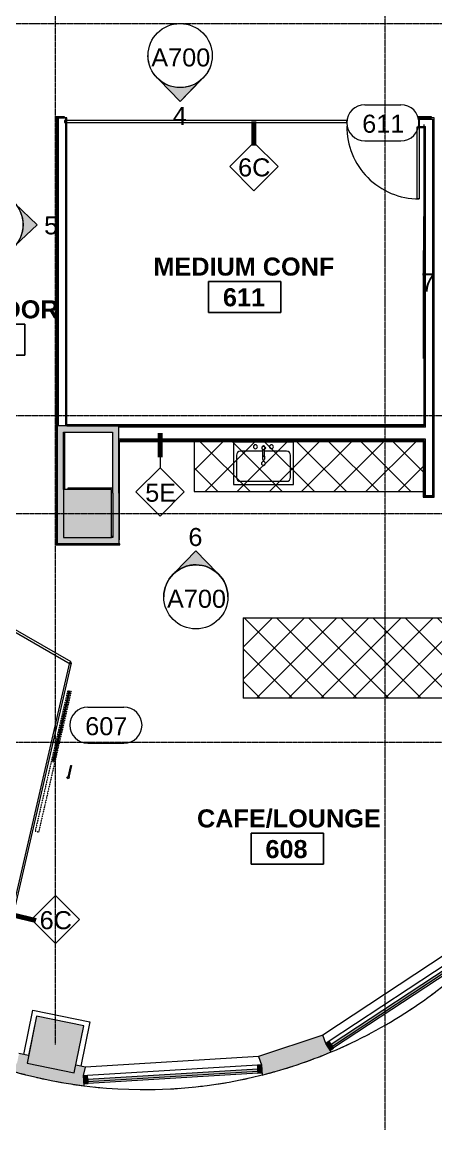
# Model space of a CAD drawing. Header units: inches. Extents: x 2468 to 5719, y -656 to 1380.
# Drawn here: x 3031 to 3237, y -16 to 537 of the extents above; entities that cross this region are included whole.
import ezdxf

# ---------------------------------------------------------------- set-up
doc = ezdxf.new("R2010")
doc.units = ezdxf.units.IN
doc.header["$MEASUREMENT"] = 0
doc.linetypes.add('Dash 1_16_', pattern=[0.125, 0.0625, -0.0625])
doc.linetypes.add('Grid Line 1_2_', pattern=[0.875, 0.5, -0.125, 0.125, -0.125])
for name, color, linetype, lineweight in [('7200-WISCONSIN-AVE-6TH-FLOOR-031418_dwg', 8, 'Continuous', 9), ('A-AREA-IDEN', 2, 'Continuous', 9), ('A-DETL-GENF', 92, 'Continuous', 9), ('A-DOOR', 31, 'Continuous', 13), ('A-DOOR-GLAZ', 31, 'Continuous', 30), ('A-DOOR-IDEN', 31, 'Continuous', 9), ('A-GENM', 13, 'Continuous', 13), ('A-GLAZ-CURT', 52, 'Continuous', 9), ('A-GLAZ-CWMG', 51, 'Continuous', 13), ('A-WALL', 113, 'Continuous', 13), ('A-WALL-IDEN', 211, 'Continuous', 9), ('A-WALL-PATT', 111, 'Continuous', 13), ('Bb-col', 7, 'Continuous', 9), ('Bb-cor', 7, 'Continuous', 9), ('G-ANNO-SYMB', 111, 'Continuous', 9), ('G-IMPT', 8, 'Continuous', 9), ('I-WALL', 2, 'Continuous', 13), ('P-SANR-FIXT', 6, 'Continuous', 13), ('Q-CASE', 31, 'Continuous', 13), ('S-COLS', 52, 'Continuous', 13), ('S-GRID', 1, 'Continuous', 9)]:
    doc.layers.add(name, color=color, linetype=linetype, lineweight=lineweight)
doc.styles.add('Arial_1', font='arial.ttf', dxfattribs={"height": 9})
doc.styles.add('Swis721 Lt BT', font='swissl.ttf', dxfattribs={"height": 9})
doc.styles.add('Swis721 Lt BT_B_1', font='', dxfattribs={"height": 9})
doc.styles.get('Swis721 Lt BT_B_1').set_extended_font_data('Swis721 Lt BT', bold=True)
pattern_1 = [(0, (0, 0), (30.72, 7.68), [1.267, -21.773, 1.267, -21.773, -122.88]), (0, (0, 0), (30.72, 7.68), [-46.08, 1.267, -44.813, 1.267, -21.773, -53.76]), (0, (0, 0), (30.72, 7.68), [-115.2, 1.267, -14.093, 1.267, -37.133]), (120, (11.52, 3.84), (-22.011075, 22.7643), [1.267, -21.773, 1.267, -21.773, -122.88]), (120, (11.52, 3.84), (-22.011075, 22.7643), [-46.08, 1.267, -44.813, 1.267, -21.773, -53.76]), (120, (11.52, 3.84), (-22.011075, 22.7643), [-115.2, 1.267, -14.093, 1.267, -37.133]), (240, (15.36, 19.2), (-8.708925, -30.4443), [1.267, -21.773, 1.267, -21.773, -122.88]), (240, (15.36, 19.2), (-8.708925, -30.4443), [-46.08, 1.267, -44.813, 1.267, -21.773, -53.76]), (240, (15.36, 19.2), (-8.708925, -30.4443), [-115.2, 1.267, -14.093, 1.267, -37.133])]

# ---------------------------------------------------------------- blocks, each defined once
blk = doc.blocks.new('Concrete-Rectangular-Column - 24 x 24-4901126-6TH FLOOR CONSTRUCTION')
at = {"layer": 'S-COLS', "lineweight": 9}
blk.add_hatch(color=7, dxfattribs=at).paths.add_polyline_path([(-12, -12), (12, -12), (12, 12), (-12, 12), (-12, 9.82)], flags=0)
at = {"layer": 'S-COLS', "color": 8, "lineweight": 20}
for p, q in [((12, 12), (-12, 12)), ((-12, 12), (-12, -12)), ((12, -12), (12, 12)), ((-12, -12), (12, -12))]:
    blk.add_line(p, q, dxfattribs=at)
blk = doc.blocks.new('C-Counter Top - ADJ HEIGHT-6217427-6TH FLOOR CONSTRUCTION')
at = {"layer": 'Q-CASE', "lineweight": 9}
h = blk.add_hatch(dxfattribs=at)
h.set_pattern_fill('FP_4', color=256, style=0, pattern_type=2)
h.set_pattern_definition([(45, (-3164.092, -327.379), (-8.012227, 8.012227), []), (135, (-3164.092, -327.379), (-8.012227, -8.012227), [])])
h.paths.add_polyline_path([(-14.03, -25), (66.88, -25), (66.88, 0), (-47.26, 0), (-47.26, -25)], flags=0)
h.paths.add_polyline_path([(-12.55, -7.31), (-13.25, -7.27), (-13.21, -3.95), (-12.95, -4.08), (-12.7, -4.12), (-12.44, -4.08), (-12.18, -3.94), (-12.16, -3.95), (-12.19, -7.31), (-12.55, -7.31)], flags=0)
h.paths.add_polyline_path([(-12.58, -4.08), (-13.04, -4.01), (-13.24, -3.88), (-13.36, -3.75), (-13.52, -3.44), (-13.51, -3.1), (-13.43, -2.83), (-13.27, -2.64), (-12.83, -2.42), (-12.59, -2.44), (-12.23, -2.56), (-11.98, -2.83), (-11.87, -3.19), (-11.98, -3.67), (-12.16, -3.86), (-12.46, -4.05), (-12.55, -4.07)], flags=0)
h.paths.add_polyline_path([(-11.66, -3.38), (-11.74, -3.32), (-11.74, -3.18), (-11.61, -3.12), (-11.48, -3.27), (-11.57, -3.38)], flags=0)
for p, q in [((-47.26, 0), (-47.26, -25)), ((-47.26, -25), (66.88, -25))]:
    blk.add_line(p, q, dxfattribs=at)
blk = doc.blocks.new('Sink Kitchen-Single - 30_ x 21_-5052037-6TH FLOOR CONSTRUCTION')
at = {"layer": 'P-SANR-FIXT', "lineweight": 9}
for p, q in [((15.62, 10.59), (-14.38, 10.59)), ((-14.38, 10.59), (-14.38, -10.41)), ((0.08, 6.09), (-10.88, 6.09)), ((1.12, 7.07), (1.12, 7.01)), ((12.12, 6.09), (1.15, 6.09)), ((15.62, -10.41), (15.62, 10.59)), ((-12.88, 4.09), (-12.88, -6.91)), ((0.12, 3.67), (0.12, 2.09)), ((1.12, 3.67), (1.12, 2.09)), ((14.12, -6.91), (14.12, 4.09)), ((-14.38, -10.41), (15.62, -10.41)), ((-10.88, -8.91), (12.12, -8.91))]:
    blk.add_line(p, q, dxfattribs=at)
for centre, radius, start, end in [((-10.88, 4.09), 2, 90, 180), ((-3.38, 8.34), 1, 360, 180), ((-3.38, 8.34), 1, 180, 0), ((0.62, 8.34), 0.5, 13.2796, 173.7953), ((4.62, 8.34), 1, 360, 180), ((4.62, 8.34), 1, 180, 360), ((12.12, 4.09), 2, 360, 90), ((0.62, 0), 1, 360, 180), ((0.62, 0), 1, 180, 0), ((0.62, 2.09), 0.5, 180, 0), ((-10.88, -6.91), 2, 180, 270), ((12.12, -6.91), 2, 270, 0)]:
    blk.add_arc(centre, radius, start, end, dxfattribs=at)
blk = doc.blocks.new('Single Glass Door1 - Full Rail - Long Handle-6377834-6TH FLOOR CONSTRUCTION')
at = {"layer": 'A-DOOR', "lineweight": 20}
for p, q in [((17, -2), (18, -2)), ((17, -38), (17, -2)), ((18, -2.4375), (18, -38)), ((18, -38), (17, -38))]:
    blk.add_line(p, q, dxfattribs=at)
at = {"layer": 'A-DOOR', "lineweight": 9}
blk.add_arc((18, -2), 36, 179.5, 270, dxfattribs=at)
blk = doc.blocks.new('System Panel - Glazed-5942870-6TH FLOOR CONSTRUCTION')
at = {"layer": 'A-GLAZ-CURT', "lineweight": 13}
for p, q in [((70.28, 0.5), (-70.28, 0.5)), ((-70.28, 0.5), (-70.28, -0.5)), ((70.28, -0.5), (70.28, 0.5)), ((-70.28, -0.5), (70.28, -0.5))]:
    blk.add_line(p, q, dxfattribs=at)
blk = doc.blocks.new('System Panel - Glazed-5917237-6TH FLOOR CONSTRUCTION')
at = {"layer": 'A-GLAZ-CURT'}
blk.add_hatch(color=7, dxfattribs=at).paths.add_polyline_path([(-42.375, -0.5), (42.375, -0.5), (42.375, 0.5), (-42.375, 0.5)], flags=0)
at = {"layer": 'A-GLAZ-CURT', "color": 8, "lineweight": 20}
for p, q in [((42.375, 0.5), (-42.375, 0.5)), ((-42.375, 0.5), (-42.375, -0.5)), ((42.375, -0.5), (42.375, 0.5)), ((-42.375, -0.5), (42.375, -0.5))]:
    blk.add_line(p, q, dxfattribs=at)
blk = doc.blocks.new('System Panel - Glazed-6226830-6TH FLOOR CONSTRUCTION')
at = {"layer": 'A-GLAZ-CURT'}
blk.add_hatch(color=7, dxfattribs=at).paths.add_polyline_path([(-42.37, -0.5), (42.37, -0.5), (42.37, 0.5), (-42.37, 0.5)], flags=0)
at = {"layer": 'A-GLAZ-CURT', "color": 8, "lineweight": 20}
for p, q in [((42.37, 0.5), (-42.37, 0.5)), ((-42.37, 0.5), (-42.37, -0.5)), ((42.37, -0.5), (42.37, 0.5)), ((-42.37, -0.5), (42.37, -0.5))]:
    blk.add_line(p, q, dxfattribs=at)
blk = doc.blocks.new('Rectangular Mullion - 2_ x 4_ rectangular 2-6226831-6TH FLOOR CONSTRUCTION')
at = {"layer": 'A-GLAZ-CWMG', "lineweight": 9}
blk.add_hatch(color=7, dxfattribs=at).paths.add_polyline_path([(0, 1.5), (-2, 1.5), (-2, -2.5), (0, -2.5), (0, 0.52)], flags=0)
at = {"layer": 'A-GLAZ-CWMG', "color": 8, "lineweight": 20}
for p, q in [((0, 1.5), (-2, 1.5)), ((-2, 1.5), (-2, -2.5)), ((0, -2.5), (0, 1.5)), ((-2, -2.5), (0, -2.5))]:
    blk.add_line(p, q, dxfattribs=at)
blk = doc.blocks.new('Rectangular Mullion - 2_ x 4_ rectangular 2-5917236-6TH FLOOR CONSTRUCTION')
at = {"layer": 'A-GLAZ-CWMG', "lineweight": 9}
for p, q in [((3254.76, 74.84), (3184.08, 28.08)), ((3256.97, 71.5), (3186.28, 24.75))]:
    blk.add_line(p, q, dxfattribs=at)
blk = doc.blocks.new('Rectangular Mullion - 2_ x 4_ rectangular 2-5912095-6TH FLOOR CONSTRUCTION')
at = {"layer": 'A-GLAZ-CWMG', "lineweight": 9}
blk.add_hatch(color=7, dxfattribs=at).paths.add_polyline_path([(-2, 1.5), (-2, -2.5), (0, -2.5), (0, 1.5), (-0.47, 1.5)], flags=0)
at = {"layer": 'A-GLAZ-CWMG', "color": 8, "lineweight": 20}
for p, q in [((0, 1.5), (-2, 1.5)), ((-2, 1.5), (-2, -2.5)), ((0, -2.5), (0, 1.5)), ((-2, -2.5), (0, -2.5))]:
    blk.add_line(p, q, dxfattribs=at)
blk = doc.blocks.new('Rectangular Mullion - 2_ x 4_ rectangular 2-5912088-6TH FLOOR CONSTRUCTION')
at = {"layer": 'A-GLAZ-CWMG', "lineweight": 9}
blk.add_hatch(color=7, dxfattribs=at).paths.add_polyline_path([(0, 1.5), (0, -2.5), (-2, -2.5), (-2, 1.5)], flags=0)
at = {"layer": 'A-GLAZ-CWMG', "color": 8, "lineweight": 20}
for p, q in [((-2, 1.5), (0, 1.5)), ((-2, -2.5), (-2, 1.5)), ((0, 1.5), (0, -2.5)), ((0, -2.5), (-2, -2.5))]:
    blk.add_line(p, q, dxfattribs=at)
blk = doc.blocks.new('Rectangular Mullion - 2_ x 4_ rectangular 2-V12-6TH FLOOR CONSTRUCTION')
at = {"layer": 'A-GLAZ-CWMG', "lineweight": 9}
for p, q in [((3148.39, 16.16), (3063.8, 11.01)), ((3148.64, 12.16), (3064.04, 7.01))]:
    blk.add_line(p, q, dxfattribs=at)
blk = doc.blocks.new('Walls 6 - Walls 6-5918263-6TH FLOOR CONSTRUCTION')
at = {"layer": 'A-WALL', "lineweight": 9}
h = blk.add_hatch(color=7, dxfattribs=at)
h.paths.add_polyline_path([(3062.11, 5.88), (3061.8, 10.96), (3062.67, 15.26), (3057.91, 16.23), (3057.11, 12.31), (3033.59, 17.11), (3034.39, 21.02), (3029.61, 22), (3028.74, 17.69), (3026.46, 13.14), (3035.27, 10.82), (3044.15, 8.83), (3053.1, 7.18), (3061.9, 5.91)], flags=0)
h.paths.add_polyline_path([(3150.7, 11.27), (3159.47, 13.66), (3168.15, 16.38), (3176.72, 19.43), (3185.17, 22.81), (3182.39, 27), (3180.98, 31.21), (3148.98, 20.52), (3150.39, 16.31), (3150.69, 11.33)], flags=0)
h.paths.add_polyline_path([(2947.06, 52.76), (2949.33, 57.31), (2952.24, 60.6), (2926.98, 82.97), (2924.07, 79.68), (2919.82, 76.87), (2926.98, 69.82), (2932.99, 64.3), (2939.91, 58.39), (2946.73, 53.02)], flags=0)
h.paths.add_polyline_path([(3259.2, 71.76), (3266.25, 78.91), (3271.77, 84.92), (3278.06, 92.34), (3283.28, 99.01), (3278.75, 101.27), (3275.46, 104.18), (3272.23, 100.53), (3275.22, 97.88), (3259.31, 79.91), (3256.32, 82.56), (3253.1, 78.91), (3256.42, 75.96), (3259.17, 71.8)], flags=0)
h.paths.add_polyline_path([(3322.93, 178.4), (3325.25, 187.2), (3327.41, 197.02), (3328.88, 205.03), (3330.19, 214.04), (3325.11, 213.73), (3320.8, 214.61), (3314.07, 181.55), (3318.37, 180.67), (3322.89, 178.42)], flags=0)
h.paths.add_polyline_path([(3315.55, 300.92), (3319.72, 302.31), (3324.8, 302.62), (3323.84, 306.31), (3314.76, 303.28), (3315.39, 301.38)], flags=0)
for p, q in [((3253.1, 78.91), (3180.98, 31.21)), ((3148.98, 20.52), (3062.68, 15.26))]:
    blk.add_line(p, q, dxfattribs=at)
at = {"layer": 'A-WALL', "color": 8, "lineweight": 20}
for p, q in [((3180.98, 31.21), (3148.98, 20.52)), ((3182.39, 27), (3180.98, 31.21)), ((3185.17, 22.8), (3182.39, 27)), ((3034.39, 21.02), (3029.61, 22)), ((3148.98, 20.52), (3150.39, 16.31)), ((3062.68, 15.26), (3057.91, 16.23)), ((3061.8, 10.96), (3062.68, 15.26)), ((3150.39, 16.31), (3150.7, 11.27)), ((3062.11, 5.88), (3061.8, 10.96))]:
    blk.add_line(p, q, dxfattribs=at)
at = {"layer": 'A-WALL', "lineweight": 9}
for centre, radius, start, end in [((3091.93, 244.12), 240.18, 303.3778, 314.1424), ((3092.01, 244.17), 240.18, 292.823, 303.3559), ((3092.01, 244.17), 240.18, 289.8469, 290.5032), ((3092.07, 244.02), 240.02, 254.7141, 255.657), ((3092.07, 244.02), 240.02, 262.8301, 284.1412), ((3092.07, 244.02), 240.02, 284.7314, 285.1867), ((3092.01, 244.17), 240.18, 285.1903, 285.6571), ((3092.01, 244.17), 240.18, 287.221, 288.0904), ((3092.07, 244.02), 240.02, 257.1005, 258.0297), ((3092.07, 244.02), 240.02, 259.5359, 260.3898), ((3092.07, 244.02), 240.02, 262.1679, 262.7431)]:
    blk.add_arc(centre, radius, start, end, dxfattribs=at)
at = {"layer": 'A-WALL', "color": 8, "lineweight": 20}
for centre, radius, start, end in [((3092.01, 244.17), 240.18, 284.143, 292.8237), ((3092.07, 244.02), 240.02, 254.1388, 262.8307)]:
    blk.add_arc(centre, radius, start, end, dxfattribs=at)
blk = doc.blocks.new('System Panel - Glazed-6212336-6TH FLOOR CONSTRUCTION')
at = {"layer": 'A-GLAZ-CURT', "lineweight": 13}
for p, q in [((29.71, 0.5), (-29.71, 0.5)), ((-29.71, 0.5), (-29.71, -0.5)), ((29.71, -0.5), (29.71, 0.5)), ((-29.71, -0.5), (29.71, -0.5))]:
    blk.add_line(p, q, dxfattribs=at)
blk = doc.blocks.new('System Panel - Glazed-6212313-6TH FLOOR CONSTRUCTION')
at = {"layer": 'A-GLAZ-CURT', "lineweight": 13}
for p, q in [((96.01, 0.5), (-96.01, 0.5)), ((-96.01, 0.5), (-96.01, -0.5)), ((96.01, -0.5), (96.01, 0.5)), ((-96.01, -0.5), (96.01, -0.5))]:
    blk.add_line(p, q, dxfattribs=at)
blk = doc.blocks.new('Conference Wood wall - Conference Wood wall-6080570-6TH FLOOR CONSTRUCTION')
at = {"layer": 'Q-CASE', "lineweight": 20}
for p, q in [((3048.1, 488.87), (3048.1, 276.3)), ((3048.64, 488.87), (3048.1, 488.87)), ((3048.64, 276.3), (3048.64, 488.87)), ((3048.1, 276.3), (3048.64, 276.3))]:
    blk.add_line(p, q, dxfattribs=at)
blk = doc.blocks.new('Conference Wood wall2 - Conference Wood wall-6081627-6TH FLOOR CONSTRUCTION')
at = {"layer": 'Q-CASE', "lineweight": 20}
for p, q in [((3052.1, 488.87), (3052.1, 488.37)), ((3056.33, 488.87), (3052.1, 488.87)), ((3052.1, 488.37), (3056.33, 488.37)), ((3056.33, 488.37), (3056.33, 488.87))]:
    blk.add_line(p, q, dxfattribs=at)
blk = doc.blocks.new('Conference Wood wall3 - Conference Wood wall-6081694-6TH FLOOR CONSTRUCTION')
at = {"layer": 'Q-CASE', "lineweight": 20}
for p, q in [((3052.89, 488.87), (3052.89, 488.37)), ((3059.05, 488.87), (3052.89, 488.87)), ((3052.89, 488.37), (3059.05, 488.37)), ((3059.05, 488.37), (3059.05, 488.87))]:
    blk.add_line(p, q, dxfattribs=at)
blk = doc.blocks.new('Conference Wood wall6 - Conference Wood wall-6100994-6TH FLOOR CONSTRUCTION')
at = {"layer": 'Q-CASE', "lineweight": 20}
for p, q in [((3230.99, 327.88), (3230.99, 299.64)), ((3231.53, 327.88), (3230.99, 327.88)), ((3231.53, 299.64), (3231.53, 327.88)), ((3230.99, 299.64), (3231.53, 299.64))]:
    blk.add_line(p, q, dxfattribs=at)
blk = doc.blocks.new('Conference Wood wall7 - Conference Wood wall-6101040-6TH FLOOR CONSTRUCTION')
at = {"layer": 'Q-CASE', "lineweight": 20}
for p, q in [((3236.41, 303.14), (3231.53, 303.14)), ((3231.53, 303.14), (3231.53, 302.6)), ((3231.53, 302.6), (3236.41, 302.6)), ((3236.41, 302.6), (3236.41, 303.14))]:
    blk.add_line(p, q, dxfattribs=at)
blk = doc.blocks.new('Conference Wood wall8 - Conference Wood wall-6101188-6TH FLOOR CONSTRUCTION')
at = {"layer": 'Q-CASE', "lineweight": 20}
for p, q in [((3079.9, 276.3), (3048.1, 276.3)), ((3048.1, 276.3), (3048.1, 275.76)), ((3048.1, 275.76), (3079.9, 275.76)), ((3079.9, 275.76), (3079.9, 276.3))]:
    blk.add_line(p, q, dxfattribs=at)
blk = doc.blocks.new('PANTRY ISLAND - PANTRY ISLAND-6123611-6TH FLOOR CONSTRUCTION')
at = {"layer": 'Q-CASE', "lineweight": 9}
h = blk.add_hatch(dxfattribs=at)
h.set_pattern_fill('FP_8', color=256, style=0, pattern_type=2)
h.set_pattern_definition([(45, (0, 0), (-8.012227, 8.012227), []), (135, (0, 0), (-8.012227, -8.012227), [])])
h.paths.add_polyline_path([(3141.26, 199.37), (3264.26, 199.37), (3264.26, 239.37), (3141.26, 239.37)], flags=0)
for p, q in [((3141.26, 239.37), (3264.26, 239.37)), ((3141.26, 239.37), (3141.26, 199.37)), ((3264.26, 239.37), (3264.26, 199.37)), ((3264.26, 199.37), (3141.26, 199.37))]:
    blk.add_line(p, q, dxfattribs=at)
blk = doc.blocks.new('Conference Wood wall19 - Conference Wood wall-6225557-6TH FLOOR CONSTRUCTION')
at = {"layer": 'Q-CASE', "lineweight": 20}
for p, q in [((3231.26, 485.37), (3231.26, 335.64)), ((3231.51, 485.37), (3231.26, 485.37)), ((3231.51, 335.64), (3231.51, 485.37)), ((3231.26, 335.64), (3231.51, 335.64))]:
    blk.add_line(p, q, dxfattribs=at)
blk = doc.blocks.new('Conference Wood wall20 - Conference Wood wall-6225785-6TH FLOOR CONSTRUCTION')
at = {"layer": 'Q-CASE', "lineweight": 20}
for p, q in [((3052.98, 488.94), (3052.98, 488.65)), ((3056.98, 488.94), (3052.98, 488.94)), ((3052.98, 488.65), (3056.98, 488.65)), ((3056.98, 488.65), (3056.98, 488.94))]:
    blk.add_line(p, q, dxfattribs=at)
blk = doc.blocks.new('Barn Door - Glass Door w Patches - Int-GS2-GLSS-36_ x 84_ 2-6282778-6TH FLOOR CONSTRUCTION')
at = {"layer": 'A-DETL-GENF'}
for p, q in [((17.91, 12), (23.91, 12)), ((17.91, 11.5), (17.91, 12)), ((17.91, 11.5), (23.91, 11.5)), ((23.91, 12.46), (23.91, 12)), ((24.62, 11.75), (23.91, 12.46)), ((24.62, 11.75), (23.91, 11.04)), ((23.91, 11.04), (23.91, 11.5))]:
    blk.add_line(p, q, dxfattribs=at)
at = {"layer": 'A-DOOR', "linetype": 'Dash 1_16_', "lineweight": 9}
for p, q in [((-18, 3.5), (54, 3.5)), ((-18, 3.5), (-18, 1.75)), ((-18, 1.75), (54, 1.75)), ((54, 3.5), (54, 1.75))]:
    blk.add_line(p, q, dxfattribs=at)
at = {"layer": 'A-DOOR-GLAZ'}
for p, q in [((18, 2.75), (-17.81, 2.75)), ((-17.81, 2.75), (-17.81, 2.5)), ((-17.81, 2.5), (18, 2.5)), ((18, 2.5), (18, 2.75))]:
    blk.add_line(p, q, dxfattribs=at)
blk = doc.blocks.new('Trendy 1000B - Trendy 1000B_dxf_Trendy 1000-4869859-6TH FLOOR CONSTRUCTION')
at = {"layer": 'G-IMPT'}
for p, q in [((-2, 22), (2, 22)), ((2, 22), (-2, 22)), ((1, 22), (-1, 22)), ((-1, 22), (1, 22)), ((-1, 22), (-1, 22)), ((-1, 22), (-1, 22)), ((1, 22), (1, 22)), ((1, 22), (1, 22)), ((2, 21), (2, 22)), ((-14, -17), (-14, -102)), ((14, -102), (-14, -102)), ((-13, -103), (13, -103)), ((13, -103), (-13, -103)), ((-12, -90), (-12, -91)), ((12, -91), (12, -90)), ((14, -102), (14, -17))]:
    blk.add_line(p, q, dxfattribs=at)
at = {"layer": 'G-IMPT', "flags": 128}
for points in [[(0, 22), (-1, 22), (-2, 22), (-3, 22), (-4, 22), (-4, 22), (-5, 21), (-6, 21), (-7, 21), (-8, 21), (-9, 20), (-9, 20), (-10, 20), (-11, 19), (-12, 19), (-12, 18), (-13, 18), (-14, 17), (-15, 17), (-15, 16), (-16, 15), (-16, 15), (-17, 14), (-18, 13), (-18, 13), (-19, 12), (-19, 11), (-19, 10), (-20, 10), (-20, 9), (-21, 8), (-21, 7), (-21, 6), (-21, 5), (-22, 5), (-22, 4), (-22, 3), (-22, 2), (-22, 1), (-22, 0), (-22, -1), (-22, -2), (-22, -2), (-22, -3), (-22, -4), (-21, -5), (-21, -6), (-21, -7), (-21, -8), (-20, -8), (-20, -9), (-20, -10), (-19, -11), (-19, -11), (-18, -12), (-18, -13), (-17, -14), (-17, -14), (-16, -15), (-15, -16), (-15, -16), (-14, -17), (-14, -17), (-13, -18), (-12, -18), (-11, -19), (-11, -19), (-10, -20), (-9, -20), (-8, -20), (-7, -21), (-7, -21), (-6, -21), (-5, -21), (-4, -22), (-3, -22), (-2, -22), (-1, -22), (0, -22), (0, -22)], [(0, -22), (1, -22), (2, -22), (3, -22), (4, -22), (4, -22), (5, -21), (6, -21), (7, -21), (8, -21), (9, -20), (9, -20), (10, -20), (11, -19), (12, -19), (12, -18), (13, -18), (14, -17), (15, -17), (15, -16), (16, -15), (16, -15), (17, -14), (18, -13), (18, -13), (19, -12), (19, -11), (19, -10), (20, -10), (20, -9), (21, -8), (21, -7), (21, -6), (21, -5), (22, -5), (22, -4), (22, -3), (22, -2), (22, -1), (22, 0), (22, 1), (22, 2), (22, 2), (22, 3), (22, 4), (21, 5), (21, 6), (21, 7), (21, 8), (20, 8), (20, 9), (20, 10), (19, 11), (19, 11), (18, 12), (18, 13), (17, 14), (17, 14), (16, 15), (15, 16), (15, 16), (14, 17), (14, 17), (13, 18), (12, 18), (11, 19), (11, 19), (10, 20), (9, 20), (8, 20), (7, 21), (7, 21), (6, 21), (5, 21), (4, 22), (3, 22), (2, 22), (1, 22), (0, 22), (0, 22)], [(31, 2), (31, 2), (31, 2), (31, 2), (31, 3), (30, 3), (30, 3), (30, 3), (30, 3), (30, 3), (30, 3), (30, 3), (30, 3), (29, 4), (29, 4), (29, 4), (29, 4), (29, 4), (29, 4), (29, 4), (28, 4), (28, 4), (28, 4), (28, 4), (28, 4), (28, 4), (27, 4), (27, 4), (27, 4), (27, 4), (27, 4), (27, 4), (26, 4), (26, 4), (26, 4), (26, 4), (26, 4), (26, 4), (26, 4), (25, 3), (25, 3), (25, 3), (25, 3), (25, 3), (25, 3), (25, 3), (25, 3), (24, 3), (24, 2), (24, 2), (24, 2), (24, 2), (24, 2), (24, 2), (24, 2), (24, 2), (24, 1), (24, 1), (24, 1), (24, 1), (24, 1), (24, 1), (24, 0), (24, 0), (24, 0), (24, 0), (24, 0), (24, 0), (24, -1), (24, -1), (24, -1), (24, -1), (24, -1), (24, -1), (24, -1), (24, -2), (24, -2), (24, -2), (24, -2), (24, -2)], [(24, -2), (24, -2), (24, -2), (24, -2), (24, -3), (25, -3), (25, -3), (25, -3), (25, -3), (25, -3), (25, -3), (25, -3), (25, -3), (26, -4), (26, -4), (26, -4), (26, -4), (26, -4), (26, -4), (26, -4), (27, -4), (27, -4), (27, -4), (27, -4), (27, -4), (27, -4), (28, -4), (28, -4), (28, -4), (28, -4), (28, -4), (28, -4), (29, -4), (29, -4), (29, -4), (29, -4), (29, -4), (29, -4), (29, -4), (30, -3), (30, -3), (30, -3), (30, -3), (30, -3), (30, -3), (30, -3), (30, -3), (31, -3), (31, -2), (31, -2), (31, -2), (31, -2), (31, -2), (31, -2), (31, -2), (31, -2), (31, -1), (31, -1), (31, -1), (31, -1), (31, -1), (31, -1), (31, 0), (31, 0), (31, 0), (31, 0), (31, 0), (31, 0), (31, 1), (31, 1), (31, 1), (31, 1), (31, 1), (31, 1), (31, 1), (31, 2), (31, 2), (31, 2), (31, 2), (31, 2)], [(-13, -103), (-13, -103), (-13, -103), (-13, -103), (-13, -103), (-13, -103), (-13, -103), (-13, -103), (-13, -103), (-13, -103), (-13, -103), (-13, -103), (-13, -103), (-13, -103), (-13, -103), (-13, -103), (-13, -103), (-14, -103), (-14, -103), (-14, -103), (-14, -103), (-14, -103), (-14, -103), (-14, -103), (-14, -103), (-14, -103), (-14, -103), (-14, -103), (-14, -102), (-14, -102), (-14, -102), (-14, -102), (-14, -102), (-14, -102), (-14, -102), (-14, -102), (-14, -102), (-14, -102), (-14, -102), (-14, -102), (-14, -102)], [(-13, -103), (-13, -103), (-13, -103), (-13, -103), (-13, -103), (-13, -103), (-13, -103), (-12, -103), (-12, -103), (-12, -103), (-12, -103), (-12, -103), (-11, -103), (-11, -103), (-11, -103), (-11, -103), (-10, -103), (-10, -103), (-10, -103), (-9, -103), (-9, -103), (-9, -103), (-8, -103), (-8, -103), (-7, -103), (-7, -103), (-7, -103), (-6, -103), (-6, -103), (-5, -103), (-5, -103), (-4, -103), (-4, -103), (-3, -103), (-3, -103), (-2, -103), (-2, -103), (-1, -103), (-1, -103), (0, -103), (0, -103), (1, -103), (1, -103), (2, -103), (2, -103), (3, -103), (3, -103), (4, -103), (4, -103), (5, -103), (5, -103), (6, -103), (6, -103), (7, -103), (7, -103), (8, -103), (8, -103), (8, -103), (9, -103), (9, -103), (10, -103), (10, -103), (10, -103), (10, -103), (11, -103), (11, -103), (11, -103), (12, -103), (12, -103), (12, -103), (12, -103), (12, -103), (12, -103), (13, -103), (13, -103), (13, -103), (13, -103), (13, -103), (13, -103), (13, -103)], [(14, -102), (14, -102), (14, -102), (14, -102), (14, -102), (14, -102), (14, -102), (14, -102), (14, -102), (14, -102), (14, -102), (14, -102), (14, -103), (14, -103), (14, -103), (14, -103), (14, -103), (14, -103), (14, -103), (14, -103), (14, -103), (14, -103), (14, -103), (14, -103), (13, -103), (13, -103), (13, -103), (13, -103), (13, -103), (13, -103), (13, -103), (13, -103), (13, -103), (13, -103), (13, -103), (13, -103), (13, -103), (13, -103), (13, -103), (13, -103), (13, -103)]]:
    blk.add_lwpolyline(points, dxfattribs=at)
at = {"layer": 'G-IMPT'}
for centre, radius, start, end in [((0, 0), 22, 90, 270), ((0, 0), 22, 90, 270), ((0, 0), 22, 90, 270), ((0, 0), 21.5, 90, 270), ((0, 0), 21.3, 90, 270), ((0, 0), 21.5, 90, 270), ((0, 0), 22, 270, 90), ((0, 0), 21.5, 58.2301, 90), ((0, 0), 22, 270, 90), ((0, 0), 22, 270, 90), ((0, 0), 21.5, 58.2709, 90), ((0, 0), 21.3, 270, 90), ((0, 0), 21.5, 270, 10.4092), ((0, 0), 21.5, 12.8571, 55.7143), ((0, 0), 21.5, 11.25, 56.25), ((0, 0), 21.5, 326.25, 10.3937), ((27, 0), 4, 31.5877, 211.5877), ((27, 0), 4, 31.5877, 211.5877), ((27, 0), 3.5, 31.5877, 211.5877), ((27, 0), 4, 211.5877, 31.5877), ((27, 0), 4, 211.5877, 31.5877), ((27, 0), 3.5, 151.5877, 211.5877), ((27, 0), 3.5, 211.5877, 31.5877), ((27, 0), 3.5, 31.5877, 91.5877), ((27, 0), 3, 31.5877, 76.5877), ((27, 0), 3, 9.0877, 31.5877), ((27, 0), 3.5, 331.5877, 31.5877), ((0, 0), 21.5, 270, 323.3317), ((27, 0), 3.5, 251.5877, 291.5877)]:
    blk.add_arc(centre, radius, start, end, dxfattribs=at)
for points, knots in [([(0, 22), (0, 22), (0, 22), (0, 22), (-1, 22), (-1, 22), (-1, 22), (-1, 22), (-1, 22), (-1, 22), (-1, 22), (-1, 22), (-1, 22), (-2, 22), (-2, 22), (-2, 22), (-2, 22)], [0, 0, 0, 0, 0.125, 0.1875, 0.25, 0.3125, 0.375, 0.4375, 0.5, 0.5625, 0.625, 0.6875, 0.75, 0.8125, 0.875, 1, 1, 1, 1]), ([(-2, 22), (-2, 22), (-2, 22), (-2, 22), (-1, 22), (-1, 22), (-1, 22), (-1, 22), (-1, 22), (-1, 22), (-1, 22), (-1, 22), (-1, 22), (0, 22), (0, 22), (0, 22), (0, 22)], [0, 0, 0, 0, 0.125, 0.1875, 0.25, 0.3125, 0.375, 0.4375, 0.5, 0.5625, 0.625, 0.6875, 0.75, 0.8125, 0.875, 1, 1, 1, 1]), ([(0, 22), (0, 22), (0, 22), (0, 22), (1, 22), (1, 22), (1, 22), (1, 22), (1, 22), (1, 22), (1, 22), (1, 22), (1, 22), (2, 22), (2, 22), (2, 22), (2, 22), (2, 22), (2, 22), (2, 22), (1, 22), (1, 22), (1, 22), (1, 22), (1, 22), (1, 22), (1, 22), (1, 22), (1, 22), (0, 22), (0, 22), (0, 22), (0, 22)], [0, 0, 0, 0, 0.0625, 0.09375, 0.125, 0.15625, 0.1875, 0.21875, 0.25, 0.28125, 0.3125, 0.34375, 0.375, 0.40625, 0.4375, 0.46875, 0.5, 0.53125, 0.5625, 0.59375, 0.625, 0.65625, 0.6875, 0.71875, 0.75, 0.78125, 0.8125, 0.84375, 0.875, 0.90625, 0.9375, 1, 1, 1, 1]), ([(14, -17), (14, -17), (14, -17), (14, -17), (13, -18), (13, -18), (12, -18), (12, -19), (11, -19), (10, -20), (9, -20), (8, -21), (7, -21), (5, -21), (4, -22), (3, -22), (3, -22), (1, -22), (0, -22), (-1, -22), (-2, -22), (-3, -22), (-3, -22), (-4, -22), (-5, -21), (-7, -21), (-8, -21), (-9, -20), (-10, -20), (-11, -19), (-11, -19), (-12, -18), (-12, -18), (-13, -18), (-13, -18), (-13, -18), (-13, -18), (-13, -18), (-13, -17), (-14, -17), (-14, -17), (-14, -17), (-14, -17), (-14, -17)], [0, 0, 0, 0, 0.03125, 0.0625, 0.09375, 0.125, 0.15625, 0.1875, 0.21875, 0.25, 0.28125, 0.3125, 0.34375, 0.375, 0.40625, 0.421875, 0.4375, 0.46875, 0.5, 0.515625, 0.53125, 0.5625, 0.578125, 0.59375, 0.625, 0.65625, 0.6875, 0.71875, 0.75, 0.78125, 0.8125, 0.835938, 0.847656, 0.859375, 0.871094, 0.882812, 0.894531, 0.90625, 0.917969, 0.929688, 0.953125, 0.976562, 1, 1, 1, 1]), ([(-14, -102), (-14, -102), (-14, -102), (-14, -103), (-14, -103), (-13, -103), (-13, -103), (-13, -103), (-13, -103)], [-1, -1, -1, -1, -0.785714, -0.571429, -0.428571, -0.285714, -0.142857, 0, 0, 0, 0]), ([(13, -103), (13, -103), (13, -103), (13, -103), (13, -103), (14, -103), (14, -103), (14, -102), (14, -102), (14, -102)], [-1, -1, -1, -1, -0.892857, -0.785714, -0.678571, -0.571429, -0.285714, -0.142857, 0, 0, 0, 0]), ([(14, -17), (14, -17), (14, -17), (14, -17), (14, -17)], [0.96875, 0.96875, 0.96875, 0.96875, 0.9765625, 1, 1, 1, 1])]:
    blk.add_open_spline(points, degree=3, knots=knots, dxfattribs=at)
for points in [[(-14, -17), (-14, -17), (-14, -17), (-14, -17)], [(21, -2), (21, -2), (21, -3), (20, -3), (20, -4)]]:
    blk.add_open_spline(points, degree=3, dxfattribs=at)
blk = doc.blocks.new('Trendy 1000B - Trendy 1000B_dxf-4869858-6TH FLOOR CONSTRUCTION')
at = {"xscale": 0.0393700787401575, "yscale": 0.0393700787401575, "zscale": 0.0393700787401575}
blk.add_blockref('Trendy 1000B - Trendy 1000B_dxf_Trendy 1000-4869859-6TH FLOOR CONSTRUCTION', (0, 0), dxfattribs=at)
blk = doc.blocks.new('Trendy 1000B - Trendy 1000B-4871990-6TH FLOOR CONSTRUCTION')
blk.add_blockref('Trendy 1000B - Trendy 1000B_dxf-4869858-6TH FLOOR CONSTRUCTION', (0, 0))
blk = doc.blocks.new('wc - wc-6397624-6TH FLOOR CONSTRUCTION')
at = {"layer": 'A-WALL'}
for p, q in [((3231.51, 335.64), (3053.52, 335.64)), ((3053.52, 335.64), (3053.52, 335.13)), ((3053.52, 335.13), (3231.51, 335.13)), ((3231.51, 335.13), (3231.51, 335.64))]:
    blk.add_line(p, q, dxfattribs=at)
blk = doc.blocks.new('backsplash - backsplash-6397897-6TH FLOOR CONSTRUCTION')
at = {"layer": 'A-WALL'}
for p, q in [((3079.9, 327.88), (3079.9, 327.38)), ((3230.98, 327.88), (3079.9, 327.88)), ((3079.9, 327.38), (3230.98, 327.38)), ((3230.98, 327.38), (3230.98, 327.88))]:
    blk.add_line(p, q, dxfattribs=at)
blk = doc.blocks.new('7200-WISCONSIN-AVE-6TH-FLOOR-031418_dwg-5450642-6TH FLOOR CONSTRUCTION')
at = {"layer": 'Bb-col'}
for p, q in [((3052.25, 332), (3052.25, 303.42)), ((3075.77, 280.13), (3076.33, 280.13))]:
    blk.add_line(p, q, dxfattribs=at)
at = {"layer": 'Bb-col', "flags": 128}
for points in [[(3079.45, 278.38), (3079.75, 278.38), (3079.75, 327.88)], [(3076.27, 304.13), (3054, 304.13), (3054, 303.42)], [(3061.9, 35.84), (3038.38, 40.63), (3034.39, 21.03)]]:
    blk.add_lwpolyline(points, dxfattribs=at)
at = {"layer": 'Bb-cor'}
for p, q in [((3154.75, 12.33), (3154.85, 12.36)), ((3082.26, 4.2), (3082.32, 4.2))]:
    blk.add_line(p, q, dxfattribs=at)
at = {"layer": 'Bb-cor', "flags": 128}
blk.add_lwpolyline([(3031.94, 21.52), (3036.43, 43.58), (3064.85, 37.79), (3060.35, 15.73)], dxfattribs=at)
at = {"layer": 'Bb-cor'}
for centre, radius, start, end in [((3092.09, 243.96), 239.95, 306.1715, 307.0586), ((3092.09, 243.96), 239.95, 303.4542, 303.7216), ((3092.09, 243.96), 239.95, 299.9902, 300.6482), ((3092.09, 243.96), 239.95, 296.8772, 297.8868), ((3092.09, 243.96), 239.95, 294.0017, 295.1197), ((3092.01, 244.17), 240.18, 289.055, 290.0331), ((3092.01, 244.17), 240.18, 291.2556, 291.825), ((3092.09, 243.96), 239.95, 291.8251, 292.2046), ((3092.1, 244.17), 240.18, 255.369, 255.7014), ((3092.07, 244.02), 240.02, 284.9394, 285.1453), ((3092.01, 244.17), 240.18, 285.4182, 285.711), ((3092.01, 244.17), 240.18, 286.8546, 287.5966), ((3092.1, 244.17), 240.18, 256.8621, 257.5212), ((3092.1, 244.17), 240.18, 259.0614, 259.8986), ((3092.1, 244.17), 240.18, 261.2577, 261.825), ((3092.07, 244.02), 240.02, 261.8286, 262.202), ((3092.07, 244.02), 240.02, 275.8748, 276.9488), ((3092.07, 244.02), 240.02, 278.6554, 279.7009), ((3092.07, 244.02), 240.02, 281.5265, 282.437), ((3092.07, 244.02), 240.02, 264.0436, 264.9373), ((3092.07, 244.02), 240.02, 270.391, 271.2654), ((3092.07, 244.02), 240.02, 273.1255, 274.1612)]:
    blk.add_arc(centre, radius, start, end, dxfattribs=at)
blk = doc.blocks.new('Elevation - Filled Arrow 2-347888-6TH FLOOR CONSTRUCTION')
at = {"layer": 'G-ANNO-SYMB'}
blk.add_circle((0, 0), 0.1664, dxfattribs=at)
blk = doc.blocks.new('Elevation - Filled Arrow-151867-6TH FLOOR CONSTRUCTION')
at = {"layer": 'G-ANNO-SYMB'}
h = blk.add_hatch(color=256, dxfattribs=at)
edge = h.paths.add_edge_path(flags=0)
edge.add_line((0, 0.2393), (0.1103, 0.1247))
edge.add_arc((-0.0002, -0.0002), 0.1667, 48.49802, 130.55707)
edge.add_line((-0.1085, 0.1265), (0, 0.2393))
for p, q in [((0, 0.2393), (-0.1085, 0.1265)), ((-0.1084, 0.1266), (0, 0.2393)), ((0, 0.2393), (-0.1084, 0.1266)), ((0, 0.2393), (0.11, 0.1249)), ((0.1103, 0.1247), (0, 0.2393))]:
    blk.add_line(p, q, dxfattribs=at)
blk.add_arc((-0.0002, -0.0002), 0.1667, 48.49802, 130.55707, dxfattribs=at)
blk.add_ellipse((-0.0002, -0.0001), major_axis=(-0.1667, 0), ratio=0.999376, start_param=3.141593, end_param=6.283185, dxfattribs=at)
blk = doc.blocks.new('Room Tag - Room Name and Number-3379422-6TH FLOOR CONSTRUCTION')
at = {"layer": 'A-AREA-IDEN'}
for p, q in [((-0.1881, -0.1636), (-0.1881, -0.0018)), ((-0.1881, -0.0018), (0.1869, -0.0018)), ((0.1869, -0.0018), (-0.1881, -0.0018)), ((-0.1881, -0.0018), (-0.1881, -0.1636)), ((0.1869, -0.0018), (0.1869, -0.1636)), ((0.1869, -0.1636), (0.1869, -0.0018)), ((0.1869, -0.1636), (-0.1881, -0.1636)), ((-0.1881, -0.1636), (0.1869, -0.1636))]:
    blk.add_line(p, q, dxfattribs=at)
blk = doc.blocks.new('Door Tag - Door Tag-41184-6TH FLOOR CONSTRUCTION')
at = {"layer": 'A-DOOR-IDEN'}
for p, q in [((-0.09375, 0.09375), (0.09375, 0.09375)), ((-0.09375, -0.09375), (0.09375, -0.09375))]:
    blk.add_line(p, q, dxfattribs=at)
for centre, start, end in [((-0.09375, 0), 90, 270), ((0.09375, 0), 270, 90)]:
    blk.add_arc(centre, 0.09375, start, end, dxfattribs=at)
blk = doc.blocks.new('Wall Tag - 1_4_-62626-6TH FLOOR CONSTRUCTION')
at = {"layer": 'A-WALL-IDEN'}
for p, q in [((-0.125, 0), (0, 0.125)), ((0, 0.125), (0.125, 0)), ((-0.125, 0), (0, -0.125)), ((0, -0.125), (0.125, 0))]:
    blk.add_line(p, q, dxfattribs=at)

msp = doc.modelspace()

# ---------------------------------------------------------------- hatches: boundary and pattern name
at = {"layer": 'A-WALL-PATT', "lineweight": 9}
h = msp.add_hatch(dxfattribs=at)
h.set_pattern_fill('FP_2', color=256, style=0, pattern_type=2)
h.set_pattern_definition(pattern_1)
h.paths.add_polyline_path([(3049.27, 335.13), (3049.27, 488.87), (3048.64, 488.87), (3048.64, 335.13)], flags=0)
h = msp.add_hatch(dxfattribs=at)
h.set_pattern_fill('FP_2', color=256, style=0, pattern_type=2)
h.set_pattern_definition(pattern_1)
h.paths.add_polyline_path([(3052.89, 335.13), (3053.52, 335.13), (3053.52, 486.62), (3052.89, 486.62), (3052.89, 354.47)], flags=0)
h.paths.add_polyline_path([(3053.52, 487.62), (3053.52, 488.87), (3052.89, 488.87), (3052.89, 487.62)], flags=0)
h = msp.add_hatch(dxfattribs=at)
h.set_pattern_fill('FP_2', color=256, style=0, pattern_type=2)
h.set_pattern_definition(pattern_1)
h.paths.add_polyline_path([(3236.39, 300.18), (3236.39, 488.87), (3235.76, 488.87), (3235.76, 300.18)], flags=0)
h = msp.add_hatch(dxfattribs=at)
h.set_pattern_fill('FP_2', color=256, style=0, pattern_type=2)
h.set_pattern_definition(pattern_1)
h.paths.add_polyline_path([(3232.14, 300.18), (3232.14, 328.5), (3231.51, 328.5), (3231.51, 300.18)], flags=0)
h.paths.add_polyline_path([(3232.14, 334.5), (3232.14, 484.62), (3231.51, 484.62), (3231.51, 334.5)], flags=0)
for points in [[(3048.64, 276.3), (3051.77, 276.3), (3051.77, 335.13), (3048.64, 335.13), (3048.64, 324.94)], [(3079.39, 332), (3079.39, 335.13), (3051.77, 335.13), (3051.77, 332), (3076.33, 332)], [(3076.27, 301.55), (3079.39, 301.55), (3079.39, 332), (3076.27, 332), (3076.27, 324.94)], [(3076.33, 276.3), (3079.45, 276.3), (3079.45, 301.55), (3076.33, 301.55), (3076.33, 279.42)], [(3074.57, 276.3), (3076.33, 276.3), (3076.33, 279.42), (3051.77, 279.42), (3051.77, 276.3), (3055.76, 276.3)]]:
    msp.add_hatch(color=7, dxfattribs=at).paths.add_polyline_path(points, flags=0)
h = msp.add_hatch(dxfattribs=at)
h.set_pattern_fill('FP_2', color=256, style=0, pattern_type=2)
h.set_pattern_definition(pattern_1)
h.paths.add_polyline_path([(3079.39, 334.5), (3231.51, 334.5), (3231.51, 335.13), (3079.39, 335.13)], flags=0)
h = msp.add_hatch(dxfattribs=at)
h.set_pattern_fill('FP_2', color=256, style=0, pattern_type=2)
h.set_pattern_definition(pattern_1)
h.paths.add_polyline_path([(3225.57, 327.88), (3231.51, 327.88), (3231.51, 328.5), (3079.39, 328.5), (3079.39, 327.88), (3187.82, 327.88)], flags=0)

# ---------------------------------------------------------------- linework, layer by layer
at = {"layer": 'A-GENM', "lineweight": 9}
for p, q in [((3231.36, 381.65), (3231.36, 439.65)), ((3231.11, 368.83), (3231.11, 422.64)), ((3231.11, 422.64), (3231.11, 368.83))]:
    msp.add_line(p, q, dxfattribs=at)
at = {"layer": 'A-WALL'}
for p, q in [((3049.27, 335.13), (3049.27, 488.87)), ((3052.89, 335.13), (3052.89, 488.87)), ((3228.89, 488.24), (3235.76, 488.24)), ((3235.76, 300.18), (3235.76, 488.24)), ((3228.89, 484.62), (3232.14, 484.62)), ((3232.14, 334.5), (3232.14, 484.62)), ((3232.14, 334.5), (3079.39, 334.5)), ((3232.14, 328.5), (3079.39, 328.5)), ((3232.14, 300.18), (3232.14, 328.5))]:
    msp.add_line(p, q, dxfattribs=at)
at = {"layer": 'A-WALL-IDEN', "lineweight": 90}
for p, q in [((3146.68, 487.12), (3146.68, 475.12)), ((3099.89, 331.5), (3099.89, 319.5)), ((3026.23, 91.12), (3037.92, 88.42))]:
    msp.add_line(p, q, dxfattribs=at)
at = {"layer": 'A-WALL-IDEN'}
for p, q in [((3146.68, 487.12), (3146.68, 476.53)), ((3099.89, 331.5), (3099.89, 314.19)), ((3026.23, 91.12), (3035.81, 88.91))]:
    msp.add_line(p, q, dxfattribs=at)
at = {"layer": 'I-WALL'}
for p, q in [((3048.64, 488.87), (3048.64, 335.13)), ((3053.52, 488.87), (3048.64, 488.87)), ((3053.52, 335.13), (3053.52, 488.87)), ((3236.39, 488.87), (3228.89, 488.87)), ((3228.89, 488.87), (3228.89, 483.99)), ((3236.39, 300.18), (3236.39, 488.87)), ((3228.89, 483.99), (3231.51, 483.99)), ((3231.51, 483.99), (3231.51, 335.13)), ((3231.51, 335.13), (3079.39, 335.13)), ((3079.39, 327.88), (3231.51, 327.88)), ((3231.51, 327.88), (3231.51, 300.18)), ((3231.51, 300.18), (3236.39, 300.18))]:
    msp.add_line(p, q, dxfattribs=at)
at = {"layer": 'I-WALL', "color": 8, "lineweight": 20}
for p, q in [((3048.64, 335.13), (3048.64, 276.3)), ((3079.39, 335.13), (3048.64, 335.13)), ((3051.77, 303.42), (3051.77, 332)), ((3051.77, 332), (3076.27, 332)), ((3076.27, 332), (3076.27, 301.55)), ((3079.39, 301.55), (3079.39, 335.13)), ((3076.27, 301.55), (3076.33, 301.55)), ((3076.33, 301.55), (3076.33, 279.42)), ((3079.45, 301.55), (3079.39, 301.55)), ((3079.45, 276.3), (3079.45, 301.55)), ((3076.33, 279.42), (3075.77, 279.42)), ((3048.64, 276.3), (3079.45, 276.3))]:
    msp.add_line(p, q, dxfattribs=at)
at = {"layer": 'I-WALL', "lineweight": 9}
msp.add_line((3141.23, 217.03), (3141.23, 213.53), dxfattribs=at)
at = {"layer": 'S-GRID', "linetype": 'Grid Line 1_2_'}
for p, q in [((3047.75, 26.47), (3047.75, 1356.46)), ((3212, -16.1), (3212, 1356.46)), ((2760.5, 535.94), (4862.49, 535.94)), ((4862.49, 340.12), (2467.88, 340.12)), ((2467.88, 291.42), (4862.49, 291.42)), ((2892.9, 177.42), (4862.49, 177.42))]:
    msp.add_line(p, q, dxfattribs=at)

# ---------------------------------------------------------------- block references
at = {"layer": '7200-WISCONSIN-AVE-6TH-FLOOR-031418_dwg', "color": 7}
msp.add_blockref('7200-WISCONSIN-AVE-6TH-FLOOR-031418_dwg-5450642-6TH FLOOR CONSTRUCTION', (0, 0), dxfattribs=at)
msp.add_blockref('7200-WISCONSIN-AVE-6TH-FLOOR-031418_dwg-5450642-6TH FLOOR CONSTRUCTION', (0, 0), dxfattribs=at)
msp.add_blockref('7200-WISCONSIN-AVE-6TH-FLOOR-031418_dwg-5450642-6TH FLOOR CONSTRUCTION', (0, 0), dxfattribs=at)
at = {"layer": 'A-AREA-IDEN', "xscale": 95.99999999999994, "yscale": 95.99999999999994, "zscale": 95.99999999999994}
for p in [(3142.08, 407.44), (3014.51, 386.1), (3163.28, 132.1)]:
    msp.add_blockref('Room Tag - Room Name and Number-3379422-6TH FLOOR CONSTRUCTION', p, dxfattribs=at)
at = {"layer": 'A-DOOR'}
msp.add_blockref('Single Glass Door1 - Full Rail - Long Handle-6377834-6TH FLOOR CONSTRUCTION', (3210.89, 486.43), dxfattribs=at)
at = {"layer": 'A-DOOR', "rotation": 256.9999999999998}
msp.add_blockref('Barn Door - Glass Door w Patches - Int-GS2-GLSS-36_ x 84_ 2-6282778-6TH FLOOR CONSTRUCTION', (3048.09, 185.8), dxfattribs=at)
at = {"layer": 'A-DOOR-IDEN', "xscale": 95.99999999999994, "yscale": 95.99999999999994, "zscale": 95.99999999999994}
for p in [(3210.89, 486.43), (3072.9, 185.8)]:
    msp.add_blockref('Door Tag - Door Tag-41184-6TH FLOOR CONSTRUCTION', p, dxfattribs=at)
at = {"layer": 'A-GLAZ-CURT'}
for name, p, rotation in [('System Panel - Glazed-5942870-6TH FLOOR CONSTRUCTION', (3122.61, 487.12), 180), ('System Panel - Glazed-6212336-6TH FLOOR CONSTRUCTION', (3029.55, 231.8), 329.9999999999996), ('System Panel - Glazed-6212313-6TH FLOOR CONSTRUCTION', (3033.68, 123.39), 256.9999999999999), ('System Panel - Glazed-6226830-6TH FLOOR CONSTRUCTION', (3220.8, 49.38), 33.48332948955599), ('System Panel - Glazed-5917237-6TH FLOOR CONSTRUCTION', (3106.25, 11.09), 3.483372765667698)]:
    msp.add_blockref(name, p, dxfattribs=dict(at, rotation=rotation))
at = {"layer": 'A-GLAZ-CWMG', "lineweight": 9}
for name in ['Rectangular Mullion - 2_ x 4_ rectangular 2-5917236-6TH FLOOR CONSTRUCTION', 'Rectangular Mullion - 2_ x 4_ rectangular 2-V12-6TH FLOOR CONSTRUCTION']:
    msp.add_blockref(name, (0, 0), dxfattribs=at)
for name, p, rotation in [('Rectangular Mullion - 2_ x 4_ rectangular 2-6226831-6TH FLOOR CONSTRUCTION', (3183.79, 24.89), 213.483329489556), ('Rectangular Mullion - 2_ x 4_ rectangular 2-5912095-6TH FLOOR CONSTRUCTION', (3061.96, 8.39), 183.4833727656677)]:
    msp.add_blockref(name, p, dxfattribs=dict(at, rotation=rotation))
at = {"layer": 'A-GLAZ-CWMG', "lineweight": 9, "extrusion": (0, 0, -1), "rotation": 176.5166272343323}
msp.add_blockref('Rectangular Mullion - 2_ x 4_ rectangular 2-5912088-6TH FLOOR CONSTRUCTION', (-3150.54, 13.78), dxfattribs=at)
at = {"layer": 'A-WALL', "lineweight": 9}
for name in ['wc - wc-6397624-6TH FLOOR CONSTRUCTION', 'backsplash - backsplash-6397897-6TH FLOOR CONSTRUCTION', 'Walls 6 - Walls 6-5918263-6TH FLOOR CONSTRUCTION']:
    msp.add_blockref(name, (0, 0), dxfattribs=at)
at = {"layer": 'A-WALL-IDEN', "xscale": 95.99999999999994, "yscale": 95.99999999999994, "zscale": 95.99999999999994}
for p in [(3146.68, 464.53), (3099.89, 302.19), (3047.81, 88.91)]:
    msp.add_blockref('Wall Tag - 1_4_-62626-6TH FLOOR CONSTRUCTION', p, dxfattribs=at)
at = {"layer": 'G-ANNO-SYMB', "xscale": 95.99999999999994, "yscale": 95.99999999999994, "zscale": 95.99999999999994}
for name, p in [('Elevation - Filled Arrow 2-347888-6TH FLOOR CONSTRUCTION', (3109.88, 519.96)), ('Elevation - Filled Arrow 2-347888-6TH FLOOR CONSTRUCTION', (3015.62, 435.56)), ('Elevation - Filled Arrow-151867-6TH FLOOR CONSTRUCTION', (3117.73, 249.84)), ('Elevation - Filled Arrow 2-347888-6TH FLOOR CONSTRUCTION', (3117.73, 249.84))]:
    msp.add_blockref(name, p, dxfattribs=at)
at = {"layer": 'G-ANNO-SYMB', "extrusion": (0, 0, -1), "xscale": 95.99999999999994, "yscale": 95.99999999999994, "zscale": 95.99999999999994}
for p, rotation in [((-3109.88, 519.96), 180), ((-3015.62, 435.56), 90.00000000000038)]:
    msp.add_blockref('Elevation - Filled Arrow-151867-6TH FLOOR CONSTRUCTION', p, dxfattribs=dict(at, rotation=rotation))
at = {"layer": 'P-SANR-FIXT', "lineweight": 9}
for name, p in [('Sink Kitchen-Single - 30_ x 21_-5052037-6TH FLOOR CONSTRUCTION', (3150.77, 316.41)), ('Trendy 1000B - Trendy 1000B-4871990-6TH FLOOR CONSTRUCTION', (3151.39, 324.13))]:
    msp.add_blockref(name, p, dxfattribs=at)
at = {"layer": 'Q-CASE', "lineweight": 9}
for name, p in [('Conference Wood wall2 - Conference Wood wall-6081627-6TH FLOOR CONSTRUCTION', (-4, 0.5)), ('Conference Wood wall - Conference Wood wall-6080570-6TH FLOOR CONSTRUCTION', (0, 0)), ('Conference Wood wall3 - Conference Wood wall-6081694-6TH FLOOR CONSTRUCTION', (176, 0.5)), ('Conference Wood wall19 - Conference Wood wall-6225557-6TH FLOOR CONSTRUCTION', (0, 0)), ('C-Counter Top - ADJ HEIGHT-6217427-6TH FLOOR CONSTRUCTION', (3164.09, 327.38)), ('Conference Wood wall6 - Conference Wood wall-6100994-6TH FLOOR CONSTRUCTION', (-0.01, 0)), ('Conference Wood wall7 - Conference Wood wall-6101040-6TH FLOOR CONSTRUCTION', (-0.02, -2.95)), ('Conference Wood wall8 - Conference Wood wall-6101188-6TH FLOOR CONSTRUCTION', (0, 0)), ('PANTRY ISLAND - PANTRY ISLAND-6123611-6TH FLOOR CONSTRUCTION', (0, 0))]:
    msp.add_blockref(name, p, dxfattribs=at)
at = {"layer": 'Q-CASE', "lineweight": 9, "rotation": 89.99999999999822}
msp.add_blockref('Conference Wood wall20 - Conference Wood wall-6225785-6TH FLOOR CONSTRUCTION', (3717.54, -2567.61), dxfattribs=at)
at = {"layer": 'S-COLS', "lineweight": 9}
msp.add_blockref('Concrete-Rectangular-Column - 24 x 24-4901126-6TH FLOOR CONSTRUCTION', (3063.77, 291.42), dxfattribs=at)
at = {"layer": 'S-COLS', "lineweight": 9, "rotation": 348.4833333333352}
msp.add_blockref('Concrete-Rectangular-Column - 24 x 24-4901126-6TH FLOOR CONSTRUCTION', (3047.75, 26.47), dxfattribs=at)

# ---------------------------------------------------------------- texts
at = {"layer": 'A-AREA-IDEN', "char_height": 9, "attachment_point": 1, "style": 'Swis721 Lt BT_B_1'}
for s, insert, width in [('MEDIUM CONF', (3096.59, 419.16), 109.989), ('611', (3131.19, 403.84), 25.452), ('CORRIDOR', (2980.9, 397.82), 81.204), ('CAFE/LOUNGE', (3118.3, 143.81), 108.777), ('608', (3152.39, 128.5), 25.452)]:
    msp.add_mtext(s, dxfattribs=dict(at, insert=insert, width=width))
at = {"layer": 'A-DOOR-IDEN', "char_height": 9, "width": 24.543, "attachment_point": 1, "style": 'Swis721 Lt BT'}
for s, insert in [('611', (3200.59, 490.45)), ('607', (3062.6, 189.82))]:
    msp.add_mtext(s, dxfattribs=dict(at, insert=insert))
at = {"layer": 'A-WALL-IDEN', "char_height": 9, "attachment_point": 1, "style": 'Swis721 Lt BT'}
for s, insert, width in [('6C', (3138.77, 468.66), 18.786), ('5E', (3092.49, 306.32), 17.574), ('6C', (3039.9, 93.03), 18.786)]:
    msp.add_mtext(s, dxfattribs=dict(at, insert=insert, width=width))
at = {"layer": 'G-ANNO-SYMB', "char_height": 9, "attachment_point": 1}
for s, insert, width, style in [('A700', (3095.52, 523.51), 35.754, 'Arial_1'), ('4', (3106.16, 494.34), 8.181, 'Swis721 Lt BT'), ('5', (3042.13, 439.72), 8.181, 'Swis721 Lt BT'), ('7', (3229.83, 411.22), 8.181, 'Swis721 Lt BT'), ('6', (3114, 284.23), 8.181, 'Swis721 Lt BT'), ('A700', (3103.36, 253.4), 35.754, 'Arial_1')]:
    msp.add_mtext(s, dxfattribs=dict(at, insert=insert, width=width, style=style))

doc.saveas('drawing.dxf')
